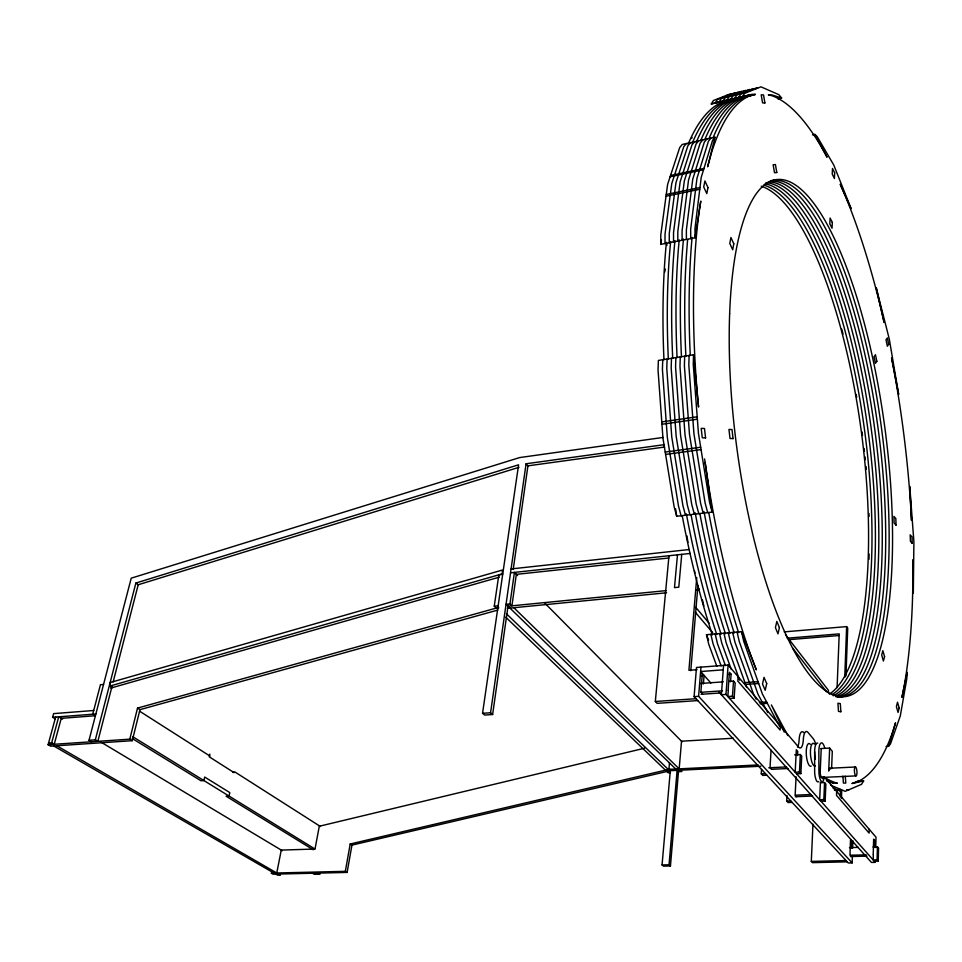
<?xml version="1.0" encoding="UTF-8"?>
<svg xmlns="http://www.w3.org/2000/svg" width="962" height="962" viewBox="0 0 962 962"><rect width="100%" height="100%" fill="white"/><g stroke="black" fill="none" stroke-linecap="round" stroke-linejoin="round"><path stroke-width="1.44" d="M669.263 242.749L669.275 233.381L675.961 182.66L687.866 145.803L690.415 142.653M705.11 462.409L712.133 512.085L676.695 516.281L674.097 506.637L662.95 438.155L658.044 369.973L658.381 360.437L693.53 354.762L698.568 407.046L697.666 398.04A348.112 100.397 82.4 0 1 699.422 209.524L700.793 201.082L695.033 237.77L660.762 244.384L660.774 235.041L667.616 184.403L679.701 147.583L682.286 144.432L715.006 137.265L707.635 166.787L711.495 152.778A348.112 100.397 82.4 0 1 749.23 96.08M665.007 243.566L665.019 234.211L671.777 183.538L683.778 146.693L686.351 143.542M868.987 559.283L869.119 554.064M874.326 861.206L878.222 861.122L877.091 859.836L877.428 846.861L873.015 846.981M878.222 861.122L878.559 848.159L877.428 846.861M693.53 354.762L693.265 364.382L698.424 433.177L709.571 502.332L712.133 512.085M873.219 854.533L873.64 839.177L874.771 840.475L874.578 847.45M873.328 854.665L873.183 859.932L877.091 859.836M875.733 847.546L876.009 837.193L824.061 776.719M684.679 356.193L684.391 365.788L689.489 434.427L700.637 503.415L703.21 513.143M689.105 355.483L688.828 365.091L693.951 433.802L705.098 502.873L707.671 512.614M869.215 829.28L869.107 833.116L836.495 795.358L836.651 791.377M666.834 245.442L666.882 243.53M680.266 356.902L679.978 366.486L685.04 435.052L696.187 503.956L698.773 513.672M671.488 358.321L671.175 367.893L676.166 436.303L687.325 505.038L689.91 514.718M675.877 357.611L675.564 367.195L680.603 435.678L691.75 504.497L694.336 514.201M667.111 359.03L666.786 368.59L671.753 436.916L682.9 505.567L685.497 515.247M851.442 848.075L851.671 841.137L850.504 839.85L849.987 855.122L851.154 856.396M815.656 744.215A12.987 3.908 85.4 0 0 813.359 738.852L807.972 732.395A13.083 3.968 85.4 0 0 803.318 739.646A13.215 4.064 85.3 0 1 798.568 747.053L728.114 665.043L696.488 667.472L694.095 696.632L848.304 862.986L852.152 862.89L852.392 855.531M852.633 848.171L852.885 840.812M662.746 359.74L662.409 369.288L667.339 437.53L678.499 506.096L681.096 515.764M840.295 796.909L840.511 790.932M844.744 677.392L846.632 626.599L784.21 631.878M841.449 798.256L841.726 790.8M845.959 675.901L847.726 628.15L846.632 626.599M837.096 687.626L839.213 633.886L787.229 638.191M820.766 748.568L829.641 748.099L828.703 771.067A4.449 1.299 85.5 0 1 830.555 769.047M831.601 768.494L832.298 751.31L829.641 748.099M821.007 801.262L825.155 801.093L823.833 799.602L824.554 782.563L820.418 782.743M828.378 692.868L828.474 690.415L785.461 634.716M825.155 801.093L825.865 784.078L824.554 782.563M821.211 748.544L820.045 775.625L822.738 778.751M820.43 782.298L819.672 799.759L823.833 799.602M847.257 861.844L812.517 862.649L811.303 861.399L812.962 824.206M796.596 773.821L800.877 773.628L799.458 772.029L800.324 754.545L794.648 754.833M800.877 773.628L801.731 756.168L800.324 754.545M796.079 776.803L795.153 795.189L796.512 796.68M797.522 755.543L797.726 751.37L796.32 749.735L795.177 772.221L799.458 772.029M792.147 802.392L788.058 802.561L786.675 801.081L786.976 795.454M780.326 725.805L780.086 730.038L737.806 681.072L738.107 676.671M771.043 750.312L770.021 767.724L771.488 769.311M766.942 775.216L762.746 775.408L761.279 773.833L761.543 769.504M729.545 698.436L734.126 698.123L732.443 696.211L733.513 681.108L729.16 681.421M734.126 698.123L735.184 683.032L733.513 681.108M718.794 691.846L871.464 862.445L875.348 862.361L725.985 694.42L728.114 665.043M728.126 690.211L729.412 672.294L731.096 674.23L730.567 681.685M728.294 690.391L727.849 696.524L732.443 696.211M723.568 665.391L721.392 694.744L725.985 694.42M703.39 683.994L704.076 675.396L701.094 675.613M852.152 862.89L698.616 696.32L700.973 667.123M702.344 673.472L700.853 692.123L702.585 694.011M696.741 577.573L688.912 670.322L697.041 669.696M690.776 670.742L697.919 585.593M678.583 770.382L670.454 865.98L669.047 864.778L677.092 770.562M505.759 617.207L665.463 770.177L668.867 770.009L669.504 762.758M670.454 865.98L663.479 866.149L662.06 864.946L670.418 769.396M681.733 554.365L678.787 587.193L674.482 587.614L677.476 554.821M697.763 700.589L657.142 703.342L655.326 701.49L668.987 555.735M109.776 686.086L110.137 682.551L502.26 570.093L502.404 573.821L109.776 686.086L112.229 687.662M664.706 272.114L665.355 269.083M663.227 437.421L519.636 457.575L131.229 578.174L89.021 740.259L95.334 739.826L135.87 583.056L518.578 464.802L482.551 713.311L484.62 715.067L492.628 714.513L508.176 604.99M513.215 569.456L527.922 465.848L526.082 463.768L664.465 444.636M668.831 557.996L516.341 574.362L511.916 605.819L509.956 603.908L514.417 572.414L517.58 575.601M492.628 714.513L490.572 712.77L526.082 463.768M498.821 607.828L496.236 608.08L494.252 606.192L498.845 574.795L502.693 574.374M660.762 244.384L661.447 240.007M760.87 766.221L670.298 770.682L351.948 845.117L347.114 872.426L345.334 871.332L350.192 843.999L668.927 769.359L758.116 764.934M209.848 754.064L209.235 756.805L234.103 772.642M55.664 717.063L48.1 744.708L50.661 746.175L132.287 740.68L139.959 709.667L497.847 610.064M48.1 744.708L129.81 739.165L137.518 708.104L497.33 607.78M112.049 686.243L97.847 741.329L95.334 739.826M113.167 681.89L138.203 584.764L518.999 467.328M51.166 744.504L48.605 743.025L51.671 742.808L58.718 716.822L62.578 719.131M55.195 718.83L52.621 717.291L53.619 713.624L93.711 710.497M691.654 138.48L692.015 137.326M886.062 746.476L888.503 746.344L895.526 722.811L893.169 730.507A348.112 100.397 82.4 0 1 859.222 780.879L852.091 783.525M730.591 93.795L713.407 100.517L711.291 103.956L742.52 96.825L744.516 93.386L760.93 86.82L778.787 94.625L781.637 98.016L777.933 98.858M857.226 781.252L863.635 780.964L861.555 784.319L845.201 791.341L830.651 785.184M715.006 137.265L712.553 140.404L701.214 177.381L694.997 228.343L695.033 237.77M710.882 138.167L708.417 141.306L696.981 178.271L690.68 229.184L690.716 238.6M706.769 139.069L704.292 142.208L692.748 179.148L686.375 230.026L686.399 239.442M702.669 139.959L700.168 143.11L688.539 180.026L682.082 230.868L682.106 240.272M698.58 140.861L696.055 144.011L684.331 180.904L677.801 231.71L677.813 241.101M694.492 141.751L691.955 144.901L680.146 181.782L673.532 232.539L673.532 241.919M888.503 746.344L890.463 743.975L900.288 715.932L906.757 679.112L907.19 672.294L901.935 697.342L903.919 687.517A348.052 100.373 82.4 0 0 912.878 578.619L912.806 559.836L913.299 593.386L913.9 542.015L909.787 486.507L911.507 520.442L911.351 517.135A348.052 100.373 82.4 0 0 893.65 368.638L891.582 357.9L898.652 394.42L889.297 339.105L876.262 287.854L884.126 322.438L880.543 307.058A348.16 100.409 82.4 0 0 845.863 197.378L840.235 184.283L851.105 208.646L833.801 165.115L817.363 136.844L814.85 134.379L812.481 134.884M753.306 88.576L736.688 95.178L734.667 98.617L744.36 96.044L747.618 96.176L741.449 97.92A347.33 101.563 82.4 0 0 709.054 138.42M757.118 87.698L740.608 94.276L738.588 97.727L748.232 95.154L751.466 95.298L745.334 97.042A347.691 100.974 82.4 0 0 713.155 137.518M745.706 90.32L728.895 96.958L726.839 100.409L736.651 97.799L739.946 97.932L733.705 99.687A346.621 102.73 82.4 0 0 700.877 140.199M749.494 89.454L732.791 96.068L730.747 99.519L740.499 96.921L743.782 97.054L737.577 98.809A347.054 102.164 82.4 0 0 704.966 139.249M741.918 91.198L725.011 97.847L722.943 101.299L732.803 98.677L736.122 98.797L729.845 100.565M734.355 92.929L717.267 99.627L715.175 103.078L725.144 100.433M738.131 92.063L721.139 98.737L719.047 102.188L728.968 99.555L732.298 99.675L725.985 101.443A345.911 103.884 82.4 0 0 692.171 143.35M110.798 688.071L499.35 577.14M863.635 780.964L852.248 783.465M749.23 96.152L755.326 94.42L752.104 94.276L742.52 96.825M853.294 782.984L859.787 781.132M722.137 102.321L755.326 94.42M711.291 103.956L719.889 101.683M232.732 772.426L234.788 771.897L320.334 826.442M644.552 748.208L319.288 826.25L315.019 849.037L281.265 850.083L276.755 872.979L56.782 745.766M726.611 95.346L757.683 88.119M670.538 175.505L703.956 168.446M670.117 176.792L703.559 169.733M666.257 194.492L699.975 187.542M666.017 196.224L699.759 189.273M661.784 421.921L697.197 416.799M661.952 424.278L697.378 419.179M527.922 465.848L664.634 447.029M665.211 452.056L700.685 447.222M665.596 454.413L701.07 449.603M511.087 568.939L689.141 549.542M510.533 572.823L690.271 553.439M509.956 603.908L506.048 604.304L678.475 771.668L681.89 771.5L680.531 770.177M494.252 606.192L498.136 605.807M508.008 606.204L666.377 590.608M507.371 608.357L666.606 592.772M696.452 589.85L699.434 589.562L697.751 587.517M103.559 684.439L100.445 684.703L92.737 714.213L95.274 715.776M716.834 666.281L708.753 644.251L706.493 634.704L741.498 631.709L756.324 669.853L750.156 653.438A348.112 100.397 82.4 0 1 709.21 489.285L704.581 458.934M788.395 639.706L838.84 635.545M52.621 717.291L95.863 713.972M95.382 715.74L61.243 718.337L54.233 744.287L51.671 742.808M723.232 669.829L700.625 671.536L710.894 683.02M728.823 674.398L731.096 674.23M700.144 683.525L723.352 681.842M744.961 682.623L758.032 681.685M745.61 684.415L758.669 683.477M700.853 692.315L722.51 690.8M701.142 694.311L721.332 692.905M694.095 696.632L698.616 696.32M482.551 713.311L490.572 712.77M655.326 701.49L696.019 698.701M759.415 702.464L766.63 701.983M760.136 703.811L767.351 703.33M733.417 738.239L681.517 741.197L679.172 768.854L513.864 607.719M670.249 771.332L666.846 771.488L668.217 772.811L670.478 772.702M768.782 767.784L786.579 766.918M771.728 769.299L788.01 768.518M829.857 768.229L855.483 767.003M761.279 773.833L765.475 773.628M821.752 777.452L855.891 775.901A4.485 1.251 85.4 0 0 856.697 769.612A4.485 1.251 85.4 0 0 854.472 768.842A4.485 1.251 85.4 0 0 855.891 775.901M834.294 789.826L840.932 789.537M834.92 790.079L841.558 789.802M846.536 789.754L849.169 789.646M795.382 795.177L811.255 794.516M795.309 796.728L812.601 796.019M786.675 801.081L790.776 800.913M849.47 847.618L858.296 847.378M850.528 855.23L866.209 854.845M850.432 856.541L866.954 856.132M345.334 871.332L271.164 873.123L273.016 874.181L347.114 872.426M662.06 864.946L669.047 864.778M811.303 861.399L846.079 860.569M722.534 101.335L727.392 101.491M726.262 100.469L728.763 100.553M832.707 783.188L833.369 783.296M826.502 780.663L834.331 783.08L837.373 783.116L836.724 783.02A348.16 100.409 82.4 0 1 824.987 777.657M781.637 98.016L772.089 94.973L768.325 94.889L771.813 95.683A348.16 100.409 82.4 0 1 825.071 153.451L827.043 157.227L814.85 134.379M833.068 788.082L841.233 791.51M53.716 745.971L273.954 873.051M275.805 874.109L277.633 875.179L280.423 875.107L278.595 874.049M89.021 740.259L91.546 741.762M312.494 873.243L314.285 874.314L319.997 874.181L318.206 873.111M101.13 742.219L282.335 850.721M129.81 739.165L132.287 740.68M132.191 738.479L200.926 780.735L203.92 780.567L204.702 777.055L229.81 792.604L229.064 796.067L226.094 796.211L313.227 849.771M132.732 736.7L314.754 848.881M137.518 708.104L139.959 709.667M350.192 843.999L351.948 845.117M139.574 711.183L209.932 756.048M135.87 583.056L138.203 584.764M668.927 769.359L670.298 770.682M506.409 613.756L668.867 770.009M544.997 603.306L682.094 741.786M695.298 612.217L712.698 632.755M695.67 607.25L709.138 623.256M792.568 648.015L826.49 691.738M787.878 735.581L771.38 704.942L784.258 732.13M756.144 699.146L753.691 694.588L734.932 642.087L732.683 632.455M767.784 712.541L758.032 694.287L739.321 641.714L737.084 632.082M779.557 726.298L762.385 693.987L743.734 641.353L741.498 631.709M706.493 634.704L708.597 640.127M725.468 665.62L717.436 643.53L715.187 633.958M721.139 665.944L713.095 643.891L710.834 634.331M731.3 669.432L721.789 643.169L719.54 633.585M739.634 680.17L726.166 642.808L723.917 633.212M746.548 687.036L730.543 642.448L728.294 632.828M703.835 606.012L702.476 599.963M724.59 101.635L724.939 102.778M841.654 328.908L843.049 334.091M687.95 542.34L686.928 535.906M711.676 631.673L712.193 633.645M856.156 394.468L856.697 397.198M694.504 570.911L694.925 573.051M815.367 759.066L815.115 757.659A11.436 3.415 85.4 0 1 815.692 744.684L816.425 743.506A11.436 3.415 85.4 0 1 817.736 743.145M675.601 508.946L676.695 516.281M862 431.866L862.481 435.413M864.068 448.436L864.417 451.286M865.03 456.854L865.343 459.644M866.04 466.498L866.317 469.24M845.297 776.226L845.778 783.104L843.385 783.032L842.916 776.13M868.975 513.588L869.131 516.378M814.646 751.731L814.646 771.235A8.718 2.609 85.6 0 0 815.199 776.839A8.73 2.609 85.6 0 0 818.686 781.577M797.474 747.101A13.203 4.088 85.3 0 0 799.121 739.886A13.071 3.992 85.4 0 1 803.811 732.635M690.283 355.423A347.691 100.974 82.4 0 1 692.075 237.361M831.36 782.791A347.811 100.998 82.4 0 1 827.272 781.228M738.612 632.659A347.811 100.998 82.4 0 1 708.766 512.638M770.322 180.832A260.51 75.132 82.4 0 1 882.298 434.295A260.51 75.132 82.4 0 1 836.098 696.861M685.87 356.132A347.33 101.563 82.4 0 1 687.638 239.61M734.222 633.032A347.402 101.575 82.4 0 1 704.064 511.76M729.833 633.417A347.054 102.164 82.4 0 1 699.879 513.696M681.457 356.818A347.054 102.164 82.4 0 1 683.477 238.985M677.068 357.551A346.621 102.73 82.4 0 1 679.196 239.851M725.456 633.79A346.693 102.742 82.4 0 1 695.189 512.818M721.103 634.162A346.344 103.331 82.4 0 1 691.029 514.742M672.691 358.237A346.344 103.331 82.4 0 1 674.927 240.632M696.235 142.388A346.344 103.331 82.4 0 1 729.845 100.493M668.313 358.958A345.911 103.884 82.4 0 1 670.658 241.498M716.75 634.523A345.995 103.908 82.4 0 1 686.363 513.864M712.397 634.896A345.635 104.485 82.4 0 1 682.226 515.788M663.96 359.644A345.635 104.485 82.4 0 1 666.413 242.28M688.119 144.168A345.635 104.485 82.4 0 1 722.149 102.249M822.402 777.08A4.449 1.323 85.6 0 1 820.887 776.274A4.449 1.323 85.6 0 1 820.225 771.476M815.331 765.932A11.424 3.439 85.4 0 1 811.459 760.605L810.894 757.876A11.424 3.439 85.4 0 1 811.495 744.913L812.241 743.734A11.424 3.439 85.4 0 1 814.477 744.107M811.146 766.137A11.412 3.451 85.5 0 1 807.262 760.822L806.697 758.092A11.412 3.451 85.5 0 1 807.31 745.141L808.056 743.963A11.412 3.451 85.5 0 1 810.305 744.323M824.145 777.164A8.73 2.597 85.6 0 1 821.211 781.216A8.73 2.597 85.6 0 1 818.89 771.043L818.854 751.502A11.448 3.391 85.4 0 1 819.901 744.468L820.622 743.277A11.448 3.391 85.4 0 1 824.843 748.364M770.694 181.024A260.245 75.565 82.4 0 1 878.595 432.299A260.245 75.565 82.4 0 1 837.902 697.077M768.325 181.782A259.98 76.01 82.4 0 1 874.566 427.97A259.98 76.01 82.4 0 1 838.179 696.356M765.992 182.612A259.728 76.443 82.4 0 1 871.187 428.439A259.728 76.443 82.4 0 1 835.701 696.103M765.139 183.778A259.463 76.876 82.4 0 1 868.133 431.265A259.463 76.876 82.4 0 1 833.224 695.779M763.756 185.101A259.199 77.309 82.4 0 1 864.646 430.784A259.199 77.309 82.4 0 1 832.082 694.6M761.231 186.207A258.946 77.742 82.4 0 1 861.279 431.241A258.946 77.742 82.4 0 1 829.352 694.191M832.322 222.414L832.046 228.21L829.821 223.845L830.098 218.037L832.322 222.414M834.667 172.907L834.403 178.511L832.226 174.062L832.503 168.458L834.667 172.907M733.79 243.771L732.707 249.771L729.809 243.494L730.904 237.482L733.79 243.771M707.984 187.614L706.793 193.627L703.715 186.965L704.93 180.952L707.984 187.614M766.702 683.621L765.199 690.283L762.517 684.006L764.032 677.344L766.702 683.621M779.4 627.597L777.981 633.85L775.42 627.621L776.851 621.368L779.4 627.597M899.169 708.02L898.051 712.457L896.392 706.625L897.522 702.2L899.169 708.02M884.583 656.685L883.393 661.014L881.685 655.002L882.875 650.685L884.583 656.685M876.851 361.303L875.444 363.311L874.049 356.734L875.456 354.737L876.851 361.303M888.672 344.312L887.349 346.212L886.002 339.802L887.337 337.927L888.672 344.312M776.791 172.499L774.506 172.727L773.135 164.73L775.432 164.55L776.791 172.499M705.591 437.89L702.284 437.806L701.178 428.355L704.485 428.487L705.591 437.89M733.068 438.588L730.026 438.504L728.956 429.437L731.998 429.557L733.068 438.588M764.898 102.946L762.565 102.886L761.182 94.817L763.527 94.925L764.898 102.946M840.872 711.748L838.479 711.387L837.926 703.234L840.307 703.631L840.872 711.748M896.031 525.12L894.119 522.967L893.926 516.39L895.838 518.566L896.031 525.12M912.216 543.326L910.401 541.293L910.196 534.872L912 536.928L912.216 543.326M729.653 313.552A260.774 74.687 82.4 0 0 844.263 696.704A260.774 74.687 82.4 0 0 858.886 304.064A260.774 74.687 82.4 0 0 729.653 313.552"/></g></svg>
